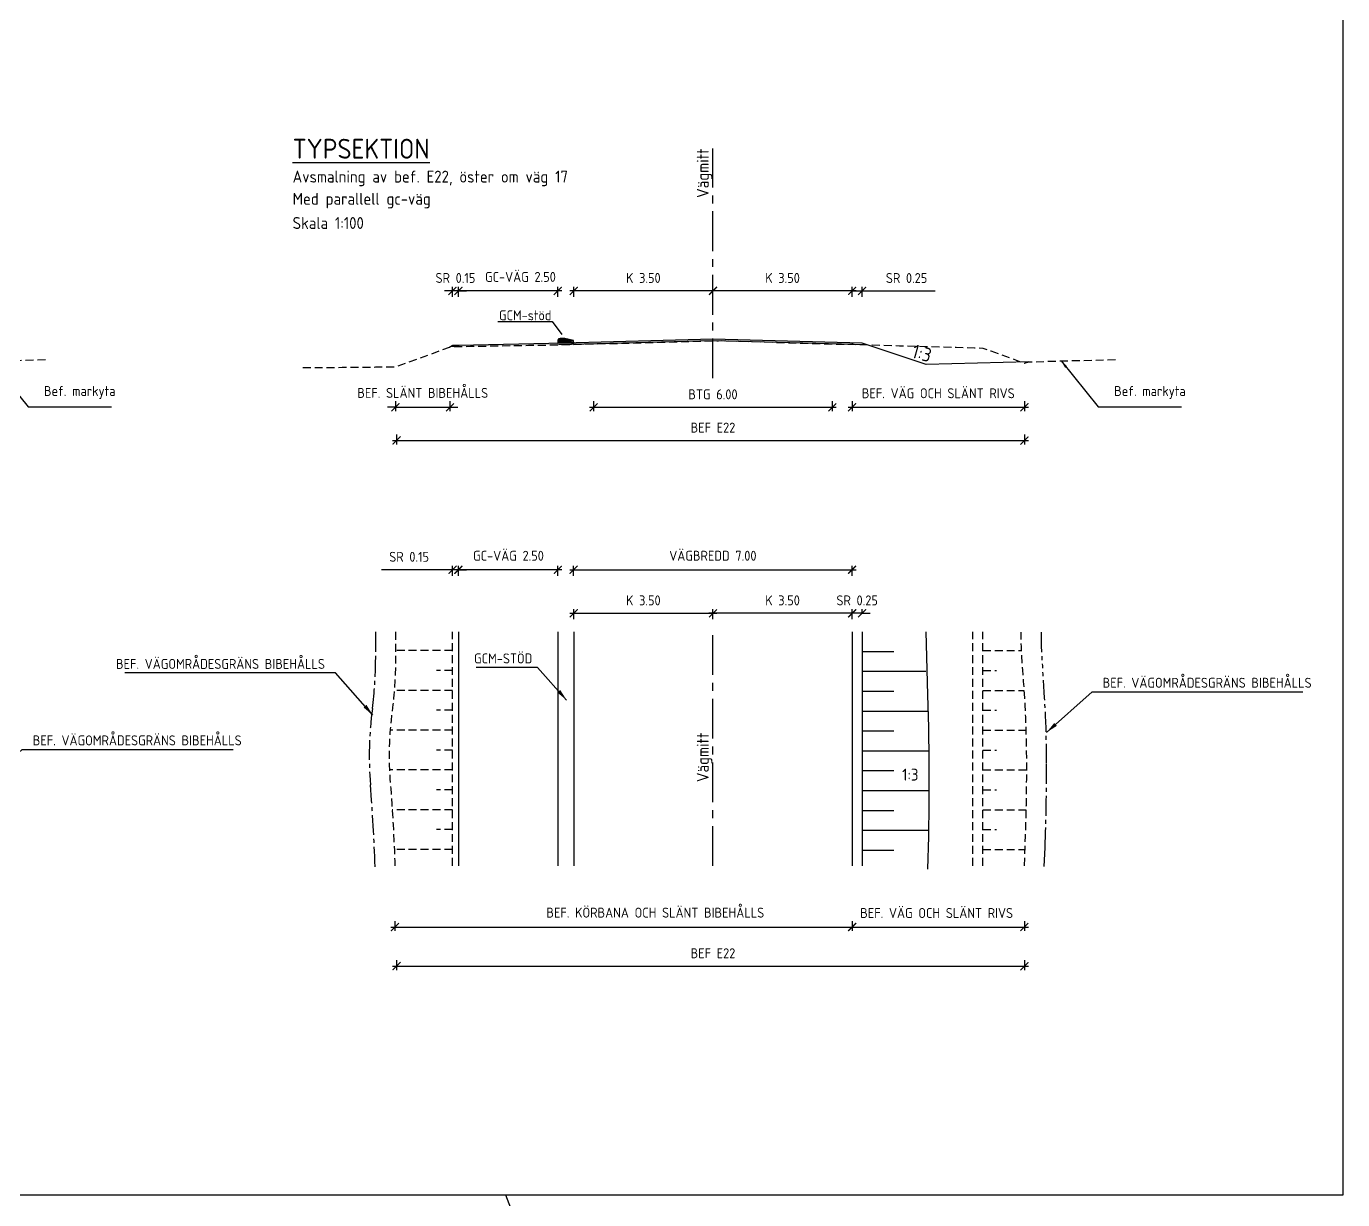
# Model space of a CAD drawing. Header units: metres. Extents: x 166439 to 168621, y 6226863 to 6228959.
# Drawn here: x 166689.84 to 166722.94, y 6226943.68 to 6226973.19 of the extents above; entities that cross this region are included whole.
import ezdxf

# ---------------------------------------------------------------- set-up
doc = ezdxf.new("R2010")
doc.units = ezdxf.units.M
doc.header["$LTSCALE"] = 0.1
doc.header["$MEASUREMENT"] = 0
doc.linetypes.add('CENTER', pattern=[16, 10, -2, 2, -2])
doc.linetypes.add('DASHED_2', pattern=[3, 2, -1])
doc.layers.get('0').update_dxf_attribs({"linetype": 'CONTINUOUS'})
doc.layers.get('DEFPOINTS').update_dxf_attribs({"color": 5, "linetype": 'CONTINUOUS'})
for name, color, linetype in [('04_mått', 4, 'CONTINUOUS'), ('04_topp', 7, 'CONTINUOUS'), ('04_txt', 1, 'CONTINUOUS'), ('04_överyta', 3, 'CONTINUOUS'), ('900_CENT', 4, 'CENTER'), ('900_kantsten', 4, 'CONTINUOUS'), ('900_RACKE', 4, 'CONTINUOUS'), ('M-312A', 3, 'CONTINUOUS'), ('M-372A', 8, 'DASHED_2'), ('SEK', 1, 'CONTINUOUS'), ('Slänter', 4, 'CONTINUOUS'), ('Vägområde_bef', 4, 'CENTER')]:
    doc.layers.add(name, color=color, linetype=linetype)
doc.styles.add('ISO', font='iso.shx')
doc.dimstyles.new('BH90$0', dxfattribs={"dimscale": 0.05, "dimtxt": 2.5, "dimasz": 2, "dimexe": 1, "dimexo": 5, "dimgap": 2, "dimtad": 1, "dimzin": 0, "dimdsep": 46, "dimtxsty": 'ISO', "dimblk1": 'ARCHTICK', "dimblk2": 'ARCHTICK', "dimsah": 1, "dimcen": 1.5, "dimdle": 1, "dimadec": 0, "dimazin": 0, "dimtfac": 1, "dimtix": 1, "dimtmove": 0, "dimatfit": 3, "dimfxl": 1.5, "dimfxlon": 1, "dimtolj": 1, "dimtzin": 0, "dimarcsym": 0})
doc.dimstyles.new('BH90$7', dxfattribs={"dimscale": 0.05, "dimtxt": 2.5, "dimasz": 3, "dimexe": 2, "dimexo": 20, "dimgap": 1, "dimtad": 1, "dimzin": 0, "dimdsep": 46, "dimtxsty": 'ISO', "dimblk1": 'OPEN90', "dimblk2": 'OPEN90', "dimsah": 1, "dimcen": 4, "dimdle": 2, "dimadec": 0, "dimazin": 0, "dimtfac": 1, "dimtix": 1, "dimtmove": 0, "dimatfit": 3, "dimfxl": 2, "dimtolj": 1, "dimtzin": 0, "dimarcsym": 0})

# ---------------------------------------------------------------- blocks, each defined once
blk = doc.blocks.new('_Open90')
at = {"color": 0, "linetype": 'ByBlock', "lineweight": -2}
for p, q in [((0, 0), (-1, 0)), ((-0.5, 0.5), (0, 0)), ((0, 0), (-0.5, -0.5))]:
    blk.add_line(p, q, dxfattribs=at)
blk = doc.blocks.new('_ARCHTICK')
at = {"color": 0, "linetype": 'ByBlock', "const_width": 0.15}
blk.add_lwpolyline([(-0.5, -0.5), (0.5, 0.5)], dxfattribs=at)
blk = doc.blocks.new('*D173')
at = {"layer": '04_mått', "color": 0, "lineweight": -2}
for p, q in [((166699.05, 6226962.77), (166715.034, 6226962.77)), ((166699.15, 6226962.92), (166699.15, 6226962.67)), ((166714.934, 6226962.92), (166714.934, 6226962.67))]:
    blk.add_line(p, q, dxfattribs=at)
at = {"layer": 'DEFPOINTS', "color": 0}
for p in [(166714.934, 6226964.718), (166699.15, 6226964.624), (166714.934, 6226962.77)]:
    blk.add_point(p, dxfattribs=at)
at = {"layer": '04_mått', "color": 0, "lineweight": -2, "xscale": 0.2, "yscale": 0.2, "zscale": 0.2, "rotation": 180}
blk.add_blockref('_ARCHTICK', (166699.15, 6226962.77), dxfattribs=at)
at = {"layer": '04_mått', "color": 0, "lineweight": -2, "xscale": 0.2, "yscale": 0.2, "zscale": 0.2}
blk.add_blockref('_ARCHTICK', (166714.934, 6226962.77), dxfattribs=at)
at = {"layer": '04_mått', "color": 0, "insert": (166707.104, 6226963.095), "char_height": 0.25, "attachment_point": 5, "style": 'ISO'}
blk.add_mtext('\\A1;BEF E22', dxfattribs=at)
blk = doc.blocks.new('*D174')
at = {"layer": '04_mått', "color": 0, "lineweight": -2}
for p, q in [((166704.104, 6226963.757), (166704.104, 6226963.507)), ((166710.104, 6226963.757), (166710.104, 6226963.507)), ((166704.004, 6226963.607), (166710.204, 6226963.607))]:
    blk.add_line(p, q, dxfattribs=at)
at = {"layer": 'DEFPOINTS', "color": 0}
for p in [(166704.104, 6226965.182), (166710.104, 6226965.146), (166710.104, 6226963.607)]:
    blk.add_point(p, dxfattribs=at)
at = {"layer": '04_mått', "color": 0, "lineweight": -2, "xscale": 0.2, "yscale": 0.2, "zscale": 0.2, "rotation": 180}
blk.add_blockref('_ARCHTICK', (166704.104, 6226963.607), dxfattribs=at)
at = {"layer": '04_mått', "color": 0, "lineweight": -2, "xscale": 0.2, "yscale": 0.2, "zscale": 0.2}
blk.add_blockref('_ARCHTICK', (166710.104, 6226963.607), dxfattribs=at)
at = {"layer": '04_mått', "color": 0, "insert": (166707.104, 6226963.932), "char_height": 0.25, "attachment_point": 5, "style": 'ISO'}
blk.add_mtext('\\A1;BTG 6.00', dxfattribs=at)
blk = doc.blocks.new('*D175')
at = {"layer": '04_mått', "color": 0, "lineweight": -2}
for p, q in [((166710.604, 6226966.384), (166710.604, 6226966.634)), ((166710.854, 6226966.383), (166710.854, 6226966.633)), ((166710.604, 6226966.534), (166710.404, 6226966.534)), ((166710.604, 6226966.534), (166710.854, 6226966.533)), ((166710.854, 6226966.533), (166712.69, 6226966.532))]:
    blk.add_line(p, q, dxfattribs=at)
at = {"layer": 'DEFPOINTS', "color": 0}
for p in [(166710.604, 6226966.534), (166710.603, 6226965.183), (166710.853, 6226965.176)]:
    blk.add_point(p, dxfattribs=at)
at = {"layer": '04_mått', "color": 0, "lineweight": -2, "xscale": 0.2, "yscale": 0.2, "zscale": 0.2}
for p, rotation in [((166710.604, 6226966.534), 359.9501175747248), ((166710.854, 6226966.533), 179.9501175747248)]:
    blk.add_blockref('_ARCHTICK', p, dxfattribs=dict(at, rotation=rotation))
at = {"layer": '04_mått', "color": 0, "insert": (166711.972, 6226966.857), "char_height": 0.25, "attachment_point": 5, "rotation": 359.9501, "style": 'ISO'}
blk.add_mtext('\\A1;SR 0.25', dxfattribs=at)
blk = doc.blocks.new('*D176')
at = {"layer": '04_mått', "color": 0, "lineweight": -2}
for p, q in [((166707.104, 6226966.384), (166707.104, 6226966.634)), ((166710.604, 6226966.384), (166710.604, 6226966.634)), ((166710.704, 6226966.534), (166707.004, 6226966.534))]:
    blk.add_line(p, q, dxfattribs=at)
at = {"layer": 'DEFPOINTS', "color": 0}
for p in [(166707.104, 6226966.534), (166707.104, 6226965.279), (166710.604, 6226965.235)]:
    blk.add_point(p, dxfattribs=at)
at = {"layer": '04_mått', "color": 0, "lineweight": -2, "xscale": 0.2, "yscale": 0.2, "zscale": 0.2, "rotation": 180}
blk.add_blockref('_ARCHTICK', (166707.104, 6226966.534), dxfattribs=at)
at = {"layer": '04_mått', "color": 0, "lineweight": -2, "xscale": 0.2, "yscale": 0.2, "zscale": 0.2}
blk.add_blockref('_ARCHTICK', (166710.604, 6226966.534), dxfattribs=at)
at = {"layer": '04_mått', "color": 0, "insert": (166708.854, 6226966.859), "char_height": 0.25, "attachment_point": 5, "style": 'ISO'}
blk.add_mtext('\\A1;K 3.50', dxfattribs=at)
blk = doc.blocks.new('*D177')
at = {"layer": '900_RACKE', "color": 0, "lineweight": -2}
for p, q in [((166710.604, 6226963.757), (166710.604, 6226963.507)), ((166714.934, 6226963.757), (166714.934, 6226963.507)), ((166710.504, 6226963.607), (166715.034, 6226963.607))]:
    blk.add_line(p, q, dxfattribs=at)
at = {"layer": 'DEFPOINTS', "color": 0}
for p in [(166710.604, 6226965.186), (166714.934, 6226964.718), (166714.934, 6226963.607)]:
    blk.add_point(p, dxfattribs=at)
at = {"layer": '900_RACKE', "color": 0, "lineweight": -2, "xscale": 0.2, "yscale": 0.2, "zscale": 0.2, "rotation": 180}
blk.add_blockref('_ARCHTICK', (166710.604, 6226963.607), dxfattribs=at)
at = {"layer": '900_RACKE', "color": 0, "lineweight": -2, "xscale": 0.2, "yscale": 0.2, "zscale": 0.2}
blk.add_blockref('_ARCHTICK', (166714.934, 6226963.607), dxfattribs=at)
at = {"layer": '900_RACKE', "color": 0, "insert": (166712.769, 6226963.959), "char_height": 0.25, "attachment_point": 5, "style": 'ISO'}
blk.add_mtext('\\A1;BEF. VÄG OCH SLÄNT RIVS', dxfattribs=at)
blk = doc.blocks.new('*D178')
at = {"layer": '04_mått', "color": 0, "lineweight": -2}
for p, q in [((166703.504, 6226958.425), (166707.204, 6226958.425)), ((166703.604, 6226958.275), (166703.604, 6226958.525)), ((166707.104, 6226958.275), (166707.104, 6226958.525))]:
    blk.add_line(p, q, dxfattribs=at)
at = {"layer": 'DEFPOINTS', "color": 0}
for p in [(166707.104, 6226958.425), (166703.604, 6226952.074), (166707.104, 6226952.074)]:
    blk.add_point(p, dxfattribs=at)
at = {"layer": '04_mått', "color": 0, "lineweight": -2, "xscale": 0.2, "yscale": 0.2, "zscale": 0.2, "rotation": 180}
blk.add_blockref('_ARCHTICK', (166703.604, 6226958.425), dxfattribs=at)
at = {"layer": '04_mått', "color": 0, "lineweight": -2, "xscale": 0.2, "yscale": 0.2, "zscale": 0.2}
blk.add_blockref('_ARCHTICK', (166707.104, 6226958.425), dxfattribs=at)
at = {"layer": '04_mått', "color": 0, "insert": (166705.354, 6226958.75), "char_height": 0.25, "attachment_point": 5, "style": 'ISO'}
blk.add_mtext('\\A1;K 3.50', dxfattribs=at)
blk = doc.blocks.new('*D179')
at = {"layer": '04_mått', "color": 0, "lineweight": -2}
for p, q in [((166710.704, 6226958.425), (166707.004, 6226958.425)), ((166707.104, 6226958.275), (166707.104, 6226958.525)), ((166710.604, 6226958.275), (166710.604, 6226958.525))]:
    blk.add_line(p, q, dxfattribs=at)
at = {"layer": 'DEFPOINTS', "color": 0}
for p in [(166707.104, 6226958.425), (166707.104, 6226952.074), (166710.604, 6226952.074)]:
    blk.add_point(p, dxfattribs=at)
at = {"layer": '04_mått', "color": 0, "lineweight": -2, "xscale": 0.2, "yscale": 0.2, "zscale": 0.2, "rotation": 180}
blk.add_blockref('_ARCHTICK', (166707.104, 6226958.425), dxfattribs=at)
at = {"layer": '04_mått', "color": 0, "lineweight": -2, "xscale": 0.2, "yscale": 0.2, "zscale": 0.2}
blk.add_blockref('_ARCHTICK', (166710.604, 6226958.425), dxfattribs=at)
at = {"layer": '04_mått', "color": 0, "insert": (166708.854, 6226958.75), "char_height": 0.25, "attachment_point": 5, "style": 'ISO'}
blk.add_mtext('\\A1;K 3.50', dxfattribs=at)
blk = doc.blocks.new('*D180')
at = {"layer": '04_mått', "color": 0, "lineweight": -2}
for p, q in [((166710.504, 6226950.535), (166715.034, 6226950.535)), ((166710.604, 6226950.685), (166710.604, 6226950.435)), ((166714.934, 6226950.685), (166714.934, 6226950.435))]:
    blk.add_line(p, q, dxfattribs=at)
at = {"layer": 'DEFPOINTS', "color": 0}
for p in [(166710.604, 6226952.069), (166714.934, 6226952.074), (166714.934, 6226950.535)]:
    blk.add_point(p, dxfattribs=at)
at = {"layer": '04_mått', "color": 0, "lineweight": -2, "xscale": 0.2, "yscale": 0.2, "zscale": 0.2, "rotation": 180}
blk.add_blockref('_ARCHTICK', (166710.604, 6226950.535), dxfattribs=at)
at = {"layer": '04_mått', "color": 0, "lineweight": -2, "xscale": 0.2, "yscale": 0.2, "zscale": 0.2}
blk.add_blockref('_ARCHTICK', (166714.934, 6226950.535), dxfattribs=at)
at = {"layer": '04_mått', "color": 0, "insert": (166712.728, 6226950.887), "char_height": 0.25, "attachment_point": 5, "style": 'ISO'}
blk.add_mtext('\\A1;BEF. VÄG OCH SLÄNT RIVS', dxfattribs=at)
blk = doc.blocks.new('*D181')
at = {"layer": '04_mått', "color": 0, "lineweight": -2}
for p, q in [((166710.605, 6226958.425), (166710.405, 6226958.426)), ((166710.605, 6226958.425), (166710.605, 6226958.525)), ((166710.855, 6226958.425), (166710.605, 6226958.425)), ((166710.855, 6226958.425), (166710.855, 6226958.525)), ((166710.855, 6226958.425), (166711.055, 6226958.425))]:
    blk.add_line(p, q, dxfattribs=at)
at = {"layer": 'DEFPOINTS', "color": 0}
for p in [(166710.605, 6226958.425), (166710.604, 6226957.959), (166710.854, 6226957.959)]:
    blk.add_point(p, dxfattribs=at)
at = {"layer": '04_mått', "color": 0, "lineweight": -2, "xscale": 0.2, "yscale": 0.2, "zscale": 0.2}
for p, rotation in [((166710.605, 6226958.425), 359.9501175747248), ((166710.855, 6226958.425), 179.9501175747248)]:
    blk.add_blockref('_ARCHTICK', p, dxfattribs=dict(at, rotation=rotation))
at = {"layer": '04_mått', "color": 0, "insert": (166710.73, 6226958.75), "char_height": 0.25, "attachment_point": 5, "rotation": 359.9501, "style": 'ISO'}
blk.add_mtext('\\A1;SR 0.25', dxfattribs=at)
blk = doc.blocks.new('*D182')
at = {"layer": '04_mått', "color": 0, "lineweight": -2}
for p, q in [((166699.05, 6226949.55), (166715.034, 6226949.55)), ((166699.15, 6226949.7), (166699.15, 6226949.45)), ((166714.934, 6226949.7), (166714.934, 6226949.45))]:
    blk.add_line(p, q, dxfattribs=at)
at = {"layer": 'DEFPOINTS', "color": 0}
for p in [(166699.15, 6226951.554), (166714.934, 6226951.647), (166714.934, 6226949.55)]:
    blk.add_point(p, dxfattribs=at)
at = {"layer": '04_mått', "color": 0, "lineweight": -2, "xscale": 0.2, "yscale": 0.2, "zscale": 0.2, "rotation": 180}
blk.add_blockref('_ARCHTICK', (166699.15, 6226949.55), dxfattribs=at)
at = {"layer": '04_mått', "color": 0, "lineweight": -2, "xscale": 0.2, "yscale": 0.2, "zscale": 0.2}
blk.add_blockref('_ARCHTICK', (166714.934, 6226949.55), dxfattribs=at)
at = {"layer": '04_mått', "color": 0, "insert": (166707.104, 6226949.875), "char_height": 0.25, "attachment_point": 5, "style": 'ISO'}
blk.add_mtext('\\A1;BEF E22', dxfattribs=at)
blk = doc.blocks.new('*D183')
at = {"layer": '04_mått', "color": 0, "lineweight": -2}
for p, q in [((166703.502, 6226959.52), (166710.702, 6226959.52)), ((166703.602, 6226959.37), (166703.602, 6226959.62)), ((166710.602, 6226959.37), (166710.602, 6226959.62))]:
    blk.add_line(p, q, dxfattribs=at)
at = {"layer": 'DEFPOINTS', "color": 0}
for p in [(166710.602, 6226959.52), (166703.602, 6226957.27), (166710.602, 6226957.27)]:
    blk.add_point(p, dxfattribs=at)
at = {"layer": '04_mått', "color": 0, "lineweight": -2, "xscale": 0.2, "yscale": 0.2, "zscale": 0.2, "rotation": 180}
blk.add_blockref('_ARCHTICK', (166703.602, 6226959.52), dxfattribs=at)
at = {"layer": '04_mått', "color": 0, "lineweight": -2, "xscale": 0.2, "yscale": 0.2, "zscale": 0.2}
blk.add_blockref('_ARCHTICK', (166710.602, 6226959.52), dxfattribs=at)
at = {"layer": '04_mått', "color": 0, "insert": (166707.102, 6226959.872), "char_height": 0.25, "attachment_point": 5, "style": 'ISO'}
blk.add_mtext('\\A1;VÄGBREDD 7.00', dxfattribs=at)
blk = doc.blocks.new('*D184')
at = {"layer": '04_mått', "color": 0, "lineweight": -2}
for p, q in [((166699.009, 6226950.535), (166710.704, 6226950.535)), ((166699.109, 6226950.685), (166699.109, 6226950.435)), ((166710.604, 6226950.685), (166710.604, 6226950.435))]:
    blk.add_line(p, q, dxfattribs=at)
at = {"layer": 'DEFPOINTS', "color": 0}
for p in [(166699.109, 6226952.074), (166710.604, 6226952.074), (166710.604, 6226950.535)]:
    blk.add_point(p, dxfattribs=at)
at = {"layer": '04_mått', "color": 0, "lineweight": -2, "xscale": 0.2, "yscale": 0.2, "zscale": 0.2, "rotation": 180}
blk.add_blockref('_ARCHTICK', (166699.109, 6226950.535), dxfattribs=at)
at = {"layer": '04_mått', "color": 0, "lineweight": -2, "xscale": 0.2, "yscale": 0.2, "zscale": 0.2}
blk.add_blockref('_ARCHTICK', (166710.604, 6226950.535), dxfattribs=at)
at = {"layer": '04_mått', "color": 0, "insert": (166705.654, 6226950.896), "char_height": 0.25, "attachment_point": 5, "style": 'ISO'}
blk.add_mtext('\\A1;BEF. KÖRBANA OCH SLÄNT BIBEHÅLLS', dxfattribs=at)
blk = doc.blocks.new('GCM')
at = {"layer": '900_kantsten'}
h = blk.add_hatch(dxfattribs=at)
h.set_pattern_fill('ANSI31', color=13, scale=0.005, style=0)
h.set_pattern_definition([(45, (-2.73174, -37.973982), (-0.01122532, 0.01122532), [])])
h.paths.add_polyline_path([(0, 0.052, 0.340353), (-0.007, 0.062), (-0.224, 0.119, 0.064734), (-0.229, 0.12), (-0.338, 0.12, 0.279707), (-0.383, 0.093), (-0.397, 0.067, 0.12054), (-0.4, 0.053), (-0.4, 0), (0, 0)])
blk.add_lwpolyline([(-0.383, 0.093), (-0.397, 0.067, 0.12054), (-0.4, 0.053), (-0.4, 0), (0, 0), (0, 0.052, 0.340353), (-0.007, 0.062), (-0.224, 0.119, 0.064734), (-0.229, 0.12), (-0.338, 0.12, 0.279707)], format="xyb", close=True)
blk = doc.blocks.new('*D185')
at = {"layer": '04_mått', "color": 0, "lineweight": -2}
for p, q in [((166700.703, 6226966.384), (166700.703, 6226966.634)), ((166703.203, 6226966.384), (166703.203, 6226966.634)), ((166703.303, 6226966.534), (166700.603, 6226966.534))]:
    blk.add_line(p, q, dxfattribs=at)
at = {"layer": 'DEFPOINTS', "color": 0}
for p in [(166700.703, 6226966.534), (166700.703, 6226965.16), (166703.203, 6226965.216)]:
    blk.add_point(p, dxfattribs=at)
at = {"layer": '04_mått', "color": 0, "lineweight": -2, "xscale": 0.2, "yscale": 0.2, "zscale": 0.2, "rotation": 180}
blk.add_blockref('_ARCHTICK', (166700.703, 6226966.534), dxfattribs=at)
at = {"layer": '04_mått', "color": 0, "lineweight": -2, "xscale": 0.2, "yscale": 0.2, "zscale": 0.2}
blk.add_blockref('_ARCHTICK', (166703.203, 6226966.534), dxfattribs=at)
at = {"layer": '04_mått', "color": 0, "insert": (166702.264, 6226966.885), "char_height": 0.25, "attachment_point": 5, "style": 'ISO'}
blk.add_mtext('\\A1;GC-VÄG 2.50', dxfattribs=at)
blk = doc.blocks.new('*D186')
at = {"layer": '04_mått', "color": 0, "lineweight": -2}
for p, q in [((166703.604, 6226966.384), (166703.604, 6226966.634)), ((166707.104, 6226966.384), (166707.104, 6226966.634)), ((166707.204, 6226966.534), (166703.504, 6226966.534))]:
    blk.add_line(p, q, dxfattribs=at)
at = {"layer": 'DEFPOINTS', "color": 0}
for p in [(166703.604, 6226966.534), (166703.604, 6226965.279), (166707.104, 6226965.235)]:
    blk.add_point(p, dxfattribs=at)
at = {"layer": '04_mått', "color": 0, "lineweight": -2, "xscale": 0.2, "yscale": 0.2, "zscale": 0.2, "rotation": 180}
blk.add_blockref('_ARCHTICK', (166703.604, 6226966.534), dxfattribs=at)
at = {"layer": '04_mått', "color": 0, "lineweight": -2, "xscale": 0.2, "yscale": 0.2, "zscale": 0.2}
blk.add_blockref('_ARCHTICK', (166707.104, 6226966.534), dxfattribs=at)
at = {"layer": '04_mått', "color": 0, "insert": (166705.354, 6226966.859), "char_height": 0.25, "attachment_point": 5, "style": 'ISO'}
blk.add_mtext('\\A1;K 3.50', dxfattribs=at)
blk = doc.blocks.new('*D187')
at = {"layer": '04_mått', "color": 0, "lineweight": -2}
for p, q in [((166700.554, 6226966.384), (166700.555, 6226966.634)), ((166700.704, 6226966.384), (166700.705, 6226966.634)), ((166700.554, 6226966.534), (166700.354, 6226966.534)), ((166700.704, 6226966.534), (166700.554, 6226966.534)), ((166700.704, 6226966.534), (166700.904, 6226966.533))]:
    blk.add_line(p, q, dxfattribs=at)
at = {"layer": 'DEFPOINTS', "color": 0}
for p in [(166700.554, 6226966.534), (166700.553, 6226965.157), (166700.703, 6226965.16)]:
    blk.add_point(p, dxfattribs=at)
at = {"layer": '04_mått', "color": 0, "lineweight": -2, "xscale": 0.2, "yscale": 0.2, "zscale": 0.2}
for p, rotation in [((166700.554, 6226966.534), 359.9501175747248), ((166700.704, 6226966.534), 179.9501175747248)]:
    blk.add_blockref('_ARCHTICK', p, dxfattribs=dict(at, rotation=rotation))
at = {"layer": '04_mått', "color": 0, "insert": (166700.63, 6226966.859), "char_height": 0.25, "attachment_point": 5, "rotation": 359.9501, "style": 'ISO'}
blk.add_mtext('\\A1;SR 0.15', dxfattribs=at)
blk = doc.blocks.new('*D188')
at = {"layer": '04_mått', "color": 0, "lineweight": -2}
for p, q in [((166703.303, 6226959.52), (166700.603, 6226959.52)), ((166700.703, 6226959.37), (166700.703, 6226959.62)), ((166703.203, 6226959.37), (166703.203, 6226959.62))]:
    blk.add_line(p, q, dxfattribs=at)
at = {"layer": 'DEFPOINTS', "color": 0}
for p in [(166700.703, 6226959.52), (166700.703, 6226957.052), (166703.203, 6226957.108)]:
    blk.add_point(p, dxfattribs=at)
at = {"layer": '04_mått', "color": 0, "lineweight": -2, "xscale": 0.2, "yscale": 0.2, "zscale": 0.2, "rotation": 180}
blk.add_blockref('_ARCHTICK', (166700.703, 6226959.52), dxfattribs=at)
at = {"layer": '04_mått', "color": 0, "lineweight": -2, "xscale": 0.2, "yscale": 0.2, "zscale": 0.2}
blk.add_blockref('_ARCHTICK', (166703.203, 6226959.52), dxfattribs=at)
at = {"layer": '04_mått', "color": 0, "insert": (166701.963, 6226959.872), "char_height": 0.25, "attachment_point": 5, "style": 'ISO'}
blk.add_mtext('\\A1;GC-VÄG 2.50', dxfattribs=at)
blk = doc.blocks.new('*D189')
at = {"layer": '04_mått', "color": 0, "lineweight": -2}
for p, q in [((166700.555, 6226959.52), (166698.773, 6226959.522)), ((166700.555, 6226959.37), (166700.555, 6226959.62)), ((166700.705, 6226959.52), (166700.555, 6226959.52)), ((166700.705, 6226959.37), (166700.705, 6226959.62)), ((166700.705, 6226959.52), (166700.905, 6226959.52))]:
    blk.add_line(p, q, dxfattribs=at)
at = {"layer": 'DEFPOINTS', "color": 0}
for p in [(166700.555, 6226959.52), (166700.553, 6226957.049), (166700.703, 6226957.052)]:
    blk.add_point(p, dxfattribs=at)
at = {"layer": '04_mått', "color": 0, "lineweight": -2, "xscale": 0.2, "yscale": 0.2, "zscale": 0.2}
for p, rotation in [((166700.555, 6226959.52), 359.9501175747248), ((166700.705, 6226959.52), 179.9501175747248)]:
    blk.add_blockref('_ARCHTICK', p, dxfattribs=dict(at, rotation=rotation))
at = {"layer": '04_mått', "color": 0, "insert": (166699.465, 6226959.846), "char_height": 0.25, "attachment_point": 5, "rotation": 359.9501, "style": 'ISO'}
blk.add_mtext('\\A1;SR 0.15', dxfattribs=at)
blk = doc.blocks.new('*D190')
at = {"layer": '900_RACKE', "color": 0, "lineweight": -2}
for p, q in [((166699.122, 6226963.757), (166699.122, 6226963.507)), ((166700.491, 6226963.757), (166700.491, 6226963.507)), ((166699.122, 6226963.607), (166698.922, 6226963.607)), ((166699.122, 6226963.607), (166700.491, 6226963.607)), ((166700.491, 6226963.607), (166700.691, 6226963.607))]:
    blk.add_line(p, q, dxfattribs=at)
at = {"layer": 'DEFPOINTS', "color": 0}
for p in [(166700.491, 6226964.718), (166699.122, 6226964.624), (166700.491, 6226963.607)]:
    blk.add_point(p, dxfattribs=at)
at = {"layer": '900_RACKE', "color": 0, "lineweight": -2, "xscale": 0.2, "yscale": 0.2, "zscale": 0.2}
blk.add_blockref('_ARCHTICK', (166699.122, 6226963.607), dxfattribs=at)
at = {"layer": '900_RACKE', "color": 0, "lineweight": -2, "xscale": 0.2, "yscale": 0.2, "zscale": 0.2, "rotation": 180}
blk.add_blockref('_ARCHTICK', (166700.491, 6226963.607), dxfattribs=at)
at = {"layer": '900_RACKE', "color": 0, "insert": (166699.807, 6226963.968), "char_height": 0.25, "attachment_point": 5, "style": 'ISO'}
blk.add_mtext('\\A1;BEF. SLÄNT BIBEHÅLLS', dxfattribs=at)

msp = doc.modelspace()

# ---------------------------------------------------------------- hatches: boundary and pattern name
at = {"layer": '04_topp'}
for points in [[(166707.1021, 6226965.2792), (166707.1044, 6226965.2791), (166707.1044, 6226965.3192), (166707.1021, 6226965.3192), (166703.3525, 6226965.2192), (166700.7032, 6226965.1604), (166700.7032, 6226965.1351), (166701.0058, 6226965.1396), (166701.4588, 6226965.1476), (166701.6128, 6226965.1496), (166702.1678, 6226965.1596), (166702.4688, 6226965.1646), (166702.4818, 6226965.1646), (166703.4438, 6226965.1816)], [(166707.1044, 6226965.3192), (166707.1044, 6226965.2791), (166710.6044, 6226965.1858), (166710.6044, 6226965.2258)]]:
    msp.add_hatch(color=256, dxfattribs=at).paths.add_polyline_path(points)

# ---------------------------------------------------------------- linework, layer by layer
at = {"layer": '04_mått', "flags": 128}
msp.add_lwpolyline([(166701.6918, 6226965.7641), (166703.0657, 6226965.7641), (166703.3014, 6226965.4365)], dxfattribs=at)
at = {"layer": '04_överyta', "flags": 128}
for points in [[(166715.0448, 6226964.7456), (166712.4652, 6226964.6822), (166710.8544, 6226965.2192), (166707.1021, 6226965.3192), (166703.3525, 6226965.2192), (166700.7032, 6226965.1604)], [(166700.5533, 6226965.1571), (166700.4768, 6226965.1156)], [(166700.7032, 6226965.1347), (166700.5038, 6226965.1303)], [(166700.7032, 6226965.1604), (166700.5532, 6226965.1571)], [(166700.7032, 6226965.1604), (166700.7032, 6226965.1347)], [(166710.9849, 6226965.1757), (166707.1021, 6226965.2792), (166703.222, 6226965.1757)], [(166710.6044, 6226965.2258), (166710.6044, 6226965.1858)]]:
    msp.add_lwpolyline(points, dxfattribs=at)
at = {"layer": '900_CENT'}
msp.add_line((166707.1044, 6226964.3353), (166707.1044, 6226970.1141), dxfattribs=at)
at = {"layer": '900_CENT', "flags": 128}
msp.add_lwpolyline([(166707.1044, 6226952.0739), (166707.1044, 6226957.9588)], dxfattribs=at)
at = {"layer": 'DEFPOINTS'}
msp.add_line((166717.5165, 6226903.629), (166701.8933, 6226943.7888), dxfattribs=at)
at = {"layer": 'DEFPOINTS', "flags": 128}
msp.add_lwpolyline([(166661.8364, 6226943.7888), (166661.8364, 6226999.1888), (166722.9364, 6226999.1888), (166722.9364, 6226999.1888), (166722.9364, 6226953.6888), (166722.9364, 6226943.7888)], close=True, dxfattribs=at)
msp.add_lwpolyline([(166661.8364, 6226943.7888), (166661.8364, 6226999.1888), (166722.9364, 6226999.1888), (166722.9364, 6226999.1888), (166722.9364, 6226953.6888), (166722.9364, 6226943.7888)], close=True, dxfattribs=at)
at = {"layer": 'M-312A', "flags": 128}
for points in [[(166700.7044, 6226957.9588), (166700.7044, 6226952.0739)], [(166703.2044, 6226957.9588), (166703.2044, 6226952.0739)], [(166703.6044, 6226957.9588), (166703.6044, 6226952.0739)], [(166710.6044, 6226957.9588), (166710.6044, 6226952.0739)]]:
    msp.add_lwpolyline(points, dxfattribs=at)
at = {"layer": 'M-372A', "flags": 128}
for points in [[(166669.8835, 6226964.6034), (166670.3639, 6226964.6076), (166670.8779, 6226964.6116), (166671.1499, 6226964.6146), (166671.7109, 6226964.6196), (166672.2149, 6226964.6236), (166672.8419, 6226964.8516), (166673.0689, 6226964.9336), (166673.3979, 6226965.0526), (166673.5699, 6226965.1156), (166673.5799, 6226965.1196), (166673.5939, 6226965.1236), (166673.6879, 6226965.1296), (166673.7229, 6226965.1316), (166673.7649, 6226965.1346), (166674.0989, 6226965.1396), (166674.5519, 6226965.1476), (166674.7059, 6226965.1496), (166675.2609, 6226965.1596), (166675.5619, 6226965.1646), (166675.5749, 6226965.1646), (166676.6479, 6226965.1836), (166676.9129, 6226965.1906), (166678.0159, 6226965.2206), (166678.6249, 6226965.2366), (166679.6719, 6226965.2646), (166680.3329, 6226965.2816), (166680.4129, 6226965.2836), (166682.3682, 6226965.2213), (166683.4212, 6226965.1932), (166684.2019, 6226965.1784), (166684.8839, 6226965.1554), (166684.9736, 6226965.1529), (166685.5189, 6226965.1378), (166686.2405, 6226965.1178), (166686.3133, 6226965.1158), (166686.5105, 6226965.1103), (166686.7752, 6226965.103), (166686.7999, 6226965.1023), (166686.9819, 6226965.0972), (166687.0789, 6226965.0626), (166687.1289, 6226965.0446), (166687.1729, 6226965.0286), (166687.1809, 6226965.0256), (166687.8229, 6226964.7936), (166687.9619, 6226964.7416), (166688.0269, 6226964.7176), (166688.1379, 6226964.7456), (166688.3249, 6226964.7516), (166688.8639, 6226964.7706), (166688.9509, 6226964.7736), (166690.3289, 6226964.8046), (166690.3464, 6226964.805)], [(166696.7904, 6226964.6034), (166697.2708, 6226964.6076), (166697.7848, 6226964.6116), (166698.0568, 6226964.6146), (166698.6178, 6226964.6196), (166699.1218, 6226964.6236), (166699.7488, 6226964.8516), (166699.9758, 6226964.9336), (166700.3048, 6226965.0526), (166700.4768, 6226965.1156), (166700.4868, 6226965.1196), (166700.5008, 6226965.1236), (166700.5948, 6226965.1296), (166700.6298, 6226965.1316), (166700.6718, 6226965.1346), (166701.0058, 6226965.1396), (166701.4588, 6226965.1476), (166701.6128, 6226965.1496), (166702.1678, 6226965.1596), (166702.4688, 6226965.1646), (166702.4818, 6226965.1646), (166703.5548, 6226965.1836), (166703.8198, 6226965.1906), (166704.9228, 6226965.2206), (166705.5318, 6226965.2366), (166706.5788, 6226965.2646), (166707.2398, 6226965.2816), (166707.3198, 6226965.2836), (166709.2751, 6226965.2213), (166710.3281, 6226965.1932), (166711.1088, 6226965.1784), (166711.7908, 6226965.1554), (166711.8805, 6226965.1529), (166712.4258, 6226965.1378), (166713.1474, 6226965.1178), (166713.2202, 6226965.1158), (166713.4174, 6226965.1103), (166713.6821, 6226965.103), (166713.7068, 6226965.1023), (166713.8888, 6226965.0972), (166713.9858, 6226965.0626), (166714.0358, 6226965.0446), (166714.0798, 6226965.0286), (166714.0878, 6226965.0256), (166714.7298, 6226964.7936), (166714.8688, 6226964.7416), (166714.9338, 6226964.7176), (166715.0448, 6226964.7456), (166715.2318, 6226964.7516), (166715.7708, 6226964.7706), (166715.8578, 6226964.7736), (166717.2358, 6226964.8046), (166717.2533, 6226964.805)], [(166700.5532, 6226952.0739), (166700.5532, 6226957.9588)], [(166713.6388, 6226952.0739), (166713.6388, 6226957.9588)], [(166713.8888, 6226952.0739), (166713.8888, 6226957.9588)], [(166700.5532, 6226957.4859), (166699.1218, 6226957.4859)], [(166713.8888, 6226957.4859), (166714.8613, 6226957.4859)], [(166700.5532, 6226956.9859), (166700.1551, 6226956.9859)], [(166713.8888, 6226956.9859), (166714.2371, 6226956.9859)], [(166700.5532, 6226956.4859), (166699.1218, 6226956.4859)], [(166713.8888, 6226956.4859), (166714.9306, 6226956.4859)], [(166700.5532, 6226955.9859), (166700.1551, 6226955.9859)], [(166713.8888, 6226955.9859), (166714.2371, 6226955.9859)], [(166700.5532, 6226955.4859), (166698.9874, 6226955.4859)], [(166713.8888, 6226955.4859), (166714.9792, 6226955.4859)], [(166700.5532, 6226954.9859), (166700.1551, 6226954.9859)], [(166713.8888, 6226954.9859), (166714.2371, 6226954.9859)], [(166700.5532, 6226954.4859), (166698.9705, 6226954.4859)], [(166713.8888, 6226954.4859), (166714.9927, 6226954.4859)], [(166700.5532, 6226953.9859), (166700.1551, 6226953.9859)], [(166713.8888, 6226953.9859), (166714.2371, 6226953.9859)], [(166700.5532, 6226953.4859), (166699.0393, 6226953.4859)], [(166713.8888, 6226953.4859), (166714.9812, 6226953.4859)], [(166700.5532, 6226952.9859), (166700.1551, 6226952.9859)], [(166713.8888, 6226952.9859), (166714.2371, 6226952.9859)], [(166700.5532, 6226952.4859), (166699.093, 6226952.4859)], [(166713.8888, 6226952.4859), (166714.9501, 6226952.4859)]]:
    msp.add_lwpolyline(points, dxfattribs=at)
for points in [[(166699.1218, 6226957.9588), (166699.1218, 6226957.2552, -0.032804), (166699.0372, 6226955.9673, 0.0529099), (166698.9909, 6226954.1495, -0.0118668), (166699.1087, 6226952.0687, 0.7665126)], [(166714.9338, 6226952.0739), (166714.9528, 6226952.554, 0.010229), (166714.9928, 6226954.6436, 0.0207442), (166714.8917, 6226957.002, -0.0211048), (166714.8518, 6226957.9494, 0.4389804)]]:
    msp.add_lwpolyline(points, format="xyb", dxfattribs=at)
at = {"layer": 'Slänter', "flags": 128}
for points in [[(166710.8544, 6226957.9588), (166710.8544, 6226952.0739)], [(166711.6544, 6226957.4588), (166710.8544, 6226957.4588)], [(166712.4544, 6226956.9588), (166710.8544, 6226956.9588)], [(166711.6544, 6226956.4588), (166710.8544, 6226956.4588)], [(166712.5124, 6226955.9588), (166710.8544, 6226955.9588)], [(166711.6544, 6226955.4588), (166710.8544, 6226955.4588)], [(166712.5297, 6226954.9588), (166710.8544, 6226954.9588)], [(166711.6544, 6226954.4588), (166710.8544, 6226954.4588)], [(166712.5334, 6226953.9588), (166710.8544, 6226953.9588)], [(166711.6544, 6226953.4588), (166710.8544, 6226953.4588)], [(166712.5237, 6226952.9588), (166710.8544, 6226952.9588)], [(166711.6544, 6226952.4588), (166710.8544, 6226952.4588)]]:
    msp.add_lwpolyline(points, dxfattribs=at)
msp.add_lwpolyline([(166712.4544, 6226957.9588), (166712.5013, 6226956.3734, -0.0147831), (166712.5013, 6226951.9895, -0.9027421)], format="xyb", dxfattribs=at)
at = {"layer": 'Vägområde_bef', "ltscale": 0.5}
for points in [[(166698.6218, 6226957.9588), (166698.6218, 6226957.2552, -0.032804), (166698.5415, 6226956.0327, 0.0529099), (166698.4926, 6226954.1094, -0.0118668), (166698.609, 6226952.0523, -0.0118668)], [(166715.4334, 6226952.0542), (166715.4524, 6226952.5342, 0.010229), (166715.4928, 6226954.6443, 0.0207442), (166715.39, 6226957.0441, -0.0211048), (166715.3518, 6226957.9494, -0.0211048)]]:
    msp.add_lwpolyline(points, format="xyb", dxfattribs=at)

# ---------------------------------------------------------------- block references
at = {"layer": '900_RACKE', "rotation": 1.432096188332161}
msp.add_blockref('GCM', (166703.6031, 6226965.2259), dxfattribs=at)

# ---------------------------------------------------------------- texts
at = {"layer": '04_mått', "style": 'ISO'}
msp.add_text('1:3', height=0.35, rotation=344.2704, dxfattribs=at).set_placement((166712.0789, 6226964.8625))
at = {"layer": '04_mått', "char_height": 0.25, "style": 'ISO'}
for s, insert, attachment_point in [('Bef. markyta', (166690.2837, 6226963.8148), 7), ('Bef. markyta', (166717.1906, 6226963.8148), 7), ('BEF. VÄGOMRÅDESGRÄNS BIBEHÅLLS', (166697.3492, 6226957.0268), 9), ('GCM-STÖD', (166702.563, 6226957.1645), 9), ('BEF. VÄGOMRÅDESGRÄNS BIBEHÅLLS', (166716.9005, 6226956.5523), 7), ('BEF. VÄGOMRÅDESGRÄNS BIBEHÅLLS', (166690.0018, 6226955.1035), 7)]:
    msp.add_mtext(s, dxfattribs=dict(at, insert=insert, attachment_point=attachment_point))
at = {"layer": '04_txt', "style": 'ISO'}
for p in [(166706.9984, 6226968.8716), (166706.9984, 6226954.1792)]:
    msp.add_text('Vägmitt', height=0.3, rotation=90, dxfattribs=at).set_placement(p)
msp.add_text('1:3', height=0.3, dxfattribs=at).set_placement((166711.8587, 6226954.2166))
at = {"layer": '900_kantsten', "style": 'ISO'}
msp.add_text('GCM-stöd', height=0.25, dxfattribs=at).set_placement((166701.7244, 6226965.7951))
at = {"layer": 'SEK', "color": 7, "style": 'ISO'}
msp.add_text('%%UTYPSEKTION', height=0.5, dxfattribs=at).set_placement((166696.5358, 6226969.8588))
at = {"layer": 'SEK', "color": 3, "style": 'ISO'}
for s, p in [('Avsmalning av bef. E22, öster om väg 17', (166696.5358, 6226969.2574)), ('Med parallell gc-väg', (166696.5358, 6226968.6999)), ('Skala 1:100', (166696.5358, 6226968.0905))]:
    msp.add_text(s, height=0.3, dxfattribs=at).set_placement(p)

# ---------------------------------------------------------------- dimensions: what is measured, and where the dimension line sits
at = {"layer": '04_mått'}
for base, p1, p2, angle, text, picture, middle in [((166700.5544, 6226966.5337), (166700.7032, 6226965.1604), (166700.5532, 6226965.1571), 179.95012, 'SR <>', '*D187', (166700.6294, 6226966.5336)), ((166710.6043, 6226966.5335), (166710.8531, 6226965.1759), (166710.6031, 6226965.1828), 179.95012, 'SR <>', '*D175', (166711.9721, 6226966.5323)), ((166700.5554, 6226959.5203), (166700.7032, 6226957.052), (166700.5532, 6226957.0486), 179.95012, 'SR <>', '*D189', (166699.4643, 6226959.5212)), ((166707.1044, 6226958.4253), (166710.6044, 6226952.0739), (166707.1044, 6226952.0739), 180, 'K <>', '*D179', (166708.8544, 6226958.4253)), ((166710.6049, 6226958.4254), (166710.8544, 6226957.9588), (166710.6044, 6226957.9588), 179.95012, 'SR <>', '*D181', (166710.7299, 6226958.4253))]:
    dim = msp.add_linear_dim(base=base, p1=p1, p2=p2, angle=angle, text=text, dimstyle='BH90$0', override={"dimscale": 0.1}, dxfattribs=at)
    dim.commit()
    dim.dimension.update_dxf_attribs({"geometry": picture, "text_midpoint": middle, "dimtype": 160})
for base, p1, p2, text, override, picture, middle in [((166700.7032, 6226966.5335), (166703.2032, 6226965.2159), (166700.7032, 6226965.1604), 'GC-VÄG 2.50', {"dimscale": 0.1, "dimdec": 3, "dimadec": 2, "dimtdec": 3}, '*D185', (166702.264, 6226966.5335)), ((166700.7032, 6226959.5202), (166703.2032, 6226957.1077), (166700.7032, 6226957.0522), 'GC-VÄG 2.50', {"dimscale": 0.1, "dimdec": 3, "dimadec": 2, "dimtdec": 3}, '*D188', (166701.9626, 6226959.5202)), ((166707.1044, 6226958.4253), (166703.6044, 6226952.0739), (166707.1044, 6226952.0739), 'K <>', {"dimscale": 0.1}, '*D178', (166705.3544, 6226958.4253)), ((166710.6044, 6226950.535), (166699.1087, 6226952.0739), (166710.6044, 6226952.0739), 'BEF. KÖRBANA OCH SLÄNT BIBEHÅLLS', {"dimscale": 0.1}, '*D184', (166705.6544, 6226950.535)), ((166714.9338, 6226950.535), (166710.6044, 6226952.0687), (166714.9338, 6226952.0739), 'BEF. VÄG OCH SLÄNT RIVS', {"dimscale": 0.1}, '*D180', (166712.7281, 6226950.535))]:
    dim = msp.add_linear_dim(base=base, p1=p1, p2=p2, text=text, dimstyle='BH90$0', override=override, dxfattribs=at)
    dim.commit()
    dim.dimension.update_dxf_attribs({"geometry": picture, "text_midpoint": middle, "dimtype": 160})
for base, p1, p2, picture, middle in [((166703.6044, 6226966.5335), (166707.1044, 6226965.2351), (166703.6044, 6226965.2791), '*D186', (166705.3544, 6226966.8585)), ((166707.1044, 6226966.5335), (166710.6044, 6226965.2351), (166707.1044, 6226965.2791), '*D176', (166708.8544, 6226966.8585))]:
    dim = msp.add_linear_dim(base=base, p1=p1, p2=p2, angle=180, text='K <>', dimstyle='BH90$0', override={"dimscale": 0.1}, dxfattribs=at)
    dim.commit()
    dim.dimension.update_dxf_attribs({"geometry": picture, "text_midpoint": middle})
at = {"layer": '04_mått', "color": 4}
for base, p1, p2, text, picture, middle in [((166710.1044, 6226963.6071), (166704.1044, 6226965.1817), (166710.1044, 6226965.146), 'BTG <>', '*D174', (166707.1044, 6226963.6071)), ((166714.9338, 6226962.7697), (166699.1499, 6226964.6238), (166714.9338, 6226964.7176), 'BEF E22', '*D173', (166707.1044, 6226962.7697)), ((166714.9338, 6226949.5503), (166699.1499, 6226951.5535), (166714.9338, 6226951.6473), 'BEF E22', '*D182', (166707.1044, 6226949.5503))]:
    dim = msp.add_linear_dim(base=base, p1=p1, p2=p2, text=text, dimstyle='BH90$0', override={"dimscale": 0.1}, dxfattribs=at)
    dim.commit()
    dim.dimension.update_dxf_attribs({"geometry": picture, "text_midpoint": middle, "dimtype": 160})
at = {"layer": '04_mått'}
dim = msp.add_linear_dim(base=(166710.6021, 6226959.5202), p1=(166703.6021, 6226957.2698), p2=(166710.6021, 6226957.2698), text='VÄGBREDD <>', dimstyle='BH90$0', override={"dimscale": 0.1}, dxfattribs=at)
dim.commit()
dim.dimension.update_dxf_attribs({"geometry": '*D183', "text_midpoint": (166707.1021, 6226959.8719)})
at = {"layer": '900_RACKE'}
for base, p1, p2, text, picture, middle in [((166714.9338, 6226963.6071), (166710.6044, 6226965.1858), (166714.9338, 6226964.7176), 'BEF. VÄG OCH SLÄNT RIVS', '*D177', (166712.7691, 6226963.9589)), ((166700.4913, 6226963.6071), (166699.1218, 6226964.6236), (166700.4913, 6226964.7176), 'BEF. SLÄNT BIBEHÅLLS', '*D190', (166699.8065, 6226963.9678))]:
    dim = msp.add_linear_dim(base=base, p1=p1, p2=p2, text=text, dimstyle='BH90$0', override={"dimscale": 0.1, "dimdec": 3, "dimtdec": 3}, dxfattribs=at)
    dim.commit()
    dim.dimension.update_dxf_attribs({"geometry": picture, "text_midpoint": middle})

# ---------------------------------------------------------------- leaders
at = {"layer": '04_mått', "annotation_type": 0, "has_hookline": 1}
for points, override, hookline_direction, text_width in [([(166688.9509, 6226964.7736), (166689.8837, 6226963.6148), (166690.0837, 6226963.6148)], {"dimscale": 0.1, "dimasz": 2, "dimexe": 1, "dimexo": 5, "dimgap": 2, "dimcen": 1.5, "dimdle": 1}, 0, 1.6964), ([(166715.8578, 6226964.7736), (166716.7906, 6226963.6148), (166716.9906, 6226963.6148)], {"dimscale": 0.1, "dimasz": 2, "dimexe": 1, "dimexo": 5, "dimgap": 2, "dimcen": 1.5, "dimdle": 1}, 0, 1.6964), ([(166703.4255, 6226956.2415), (166702.6911, 6226957.0645), (166702.663, 6226957.0645)], {"dimscale": 0.1, "dimdec": 3, "dimtdec": 3}, 1, 1.4107), ([(166698.5547, 6226955.8643), (166697.612, 6226956.9268), (166697.4492, 6226956.9268)], {"dimscale": 0.1, "dimdec": 3, "dimtdec": 3}, 1, 5.0357), ([(166715.4938, 6226955.4306), (166716.6376, 6226956.4523), (166716.8005, 6226956.4523)], {"dimscale": 0.1, "dimdec": 3, "dimtdec": 3}, 0, 5.0357), ([(166688.5951, 6226953.9819), (166689.739, 6226955.0035), (166689.9018, 6226955.0035)], {"dimscale": 0.1, "dimdec": 3, "dimtdec": 3}, 0, 5.0357)]:
    msp.add_leader(points, dimstyle='BH90$7', override=override, dxfattribs=dict(at, hookline_direction=hookline_direction, text_width=text_width))

doc.saveas('drawing.dxf')
